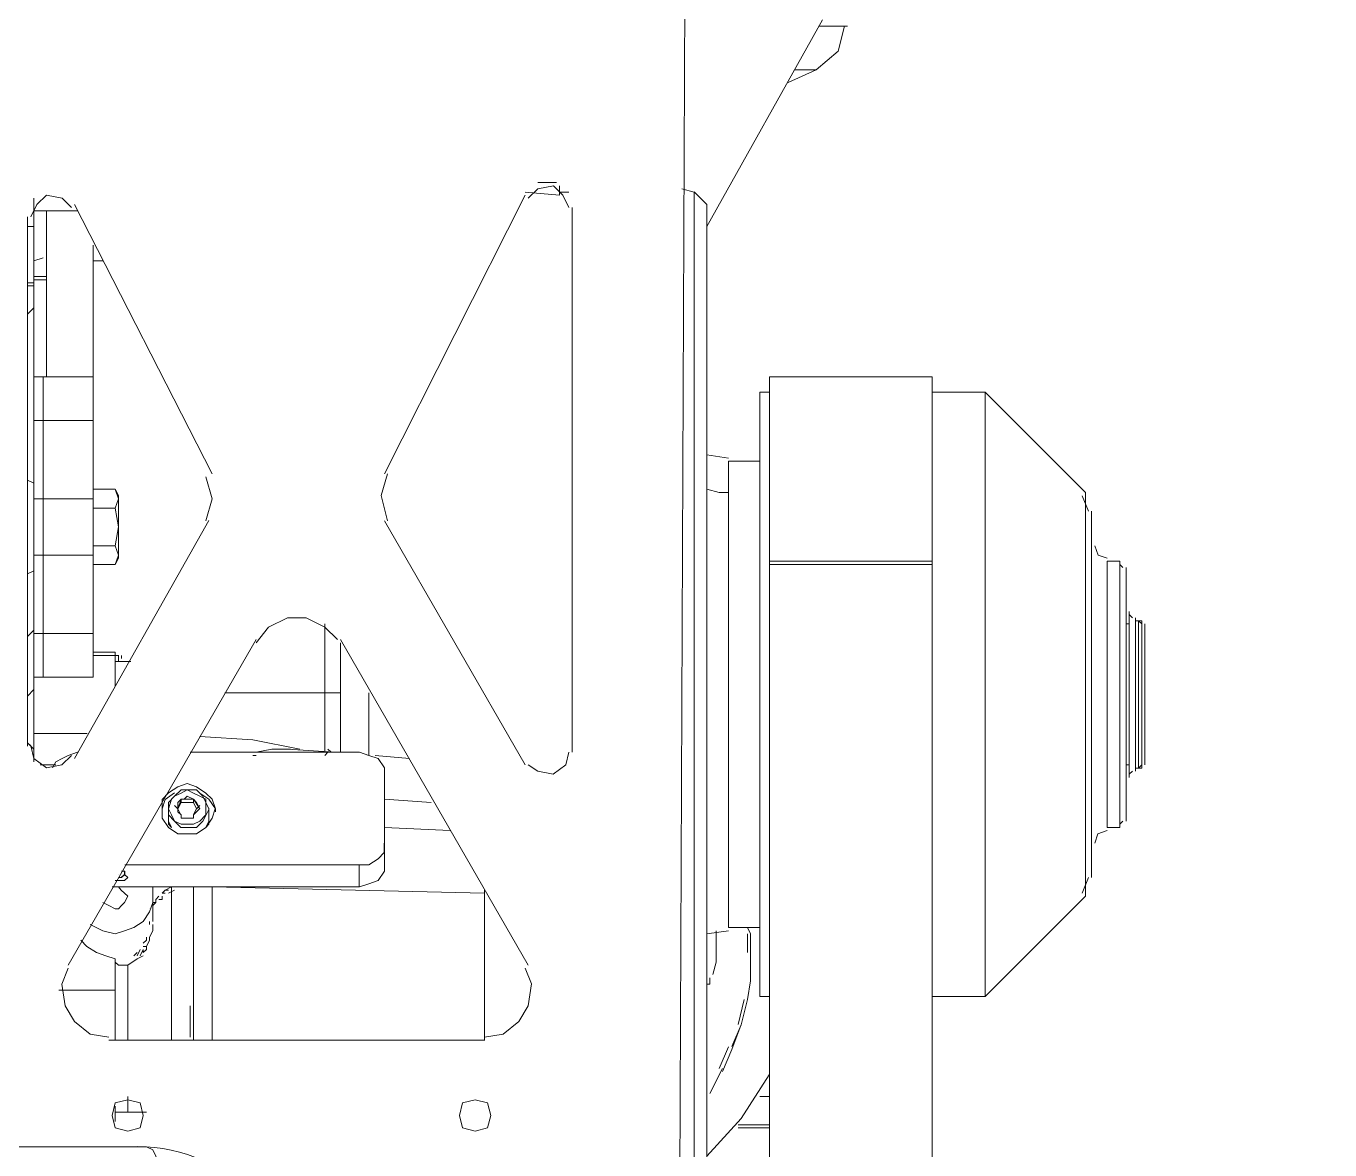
# Model space of a CAD drawing. Header units: inches. Extents: x 23291 to 181956, y 9161 to 51408.
# Drawn here: x 114693.1 to 114984.2, y 36962.7 to 37213.5 of the extents above; entities that cross this region are included whole.
import ezdxf

# ---------------------------------------------------------------- set-up
doc = ezdxf.new("R2010")
doc.units = ezdxf.units.IN
doc.header["$MEASUREMENT"] = 0
doc.layers.add('1', color=3, linetype='Continuous')
doc.layers.add('Dim', color=6, linetype='Continuous', lineweight=13)

# ---------------------------------------------------------------- blocks, each defined once
blk = doc.blocks.new('5')
at = {"layer": '1', "lineweight": 9}
for p, q in [((226.87393, -21.83551), (226.8752, -21.53579)), ((226.87964, -21.58595), (226.90314, -21.54402)), ((226.90251, -21.54531), (226.90823, -21.54531)), ((226.90631, -21.55039), (226.9076, -21.54531)), ((226.90187, -21.55418), (226.90631, -21.55039)), ((226.90187, -21.55418), (226.89615, -21.55674)), ((226.89615, -21.55674), (226.90187, -21.55418)), ((226.89742, -21.55418), (226.90186, -21.55418)), ((226.84535, -21.57832), (226.84343, -21.58023)), ((226.84535, -21.57705), (226.84916, -21.57705)), ((226.84852, -21.5777), (226.84535, -21.57832)), ((226.85044, -21.5796), (226.84852, -21.5777)), ((226.84979, -21.5796), (226.84979, -21.5777)), ((226.87457, -21.57832), (226.87709, -21.57898)), ((226.74373, -21.5815), (226.74248, -21.58403)), ((226.74309, -21.69454), (226.74309, -21.58024)), ((226.74565, -21.5796), (226.74373, -21.5815)), ((226.74882, -21.58023), (226.74565, -21.5796)), ((226.75071, -21.58213), (226.74882, -21.58023)), ((226.7793, -21.63611), (226.75135, -21.58149)), ((226.84282, -21.5796), (226.81422, -21.63611)), ((226.84282, -21.57897), (226.84978, -21.5796)), ((226.84978, -21.5796), (226.84282, -21.57897)), ((226.84979, -21.57897), (226.85169, -21.57897)), ((226.85169, -21.58213), (226.85044, -21.5796)), ((226.87964, -21.58149), (226.8771, -21.57896)), ((226.8771, -21.57897), (226.8771, -21.7828)), ((226.87964, -21.78026), (226.87964, -21.5815)), ((226.74184, -21.58403), (226.74184, -21.69135)), ((226.75197, -21.58278), (226.74309, -21.58278)), ((226.74564, -21.58278), (226.74564, -21.61642)), ((226.85233, -21.69263), (226.85233, -21.58212)), ((226.74309, -21.58595), (226.74184, -21.58595)), ((226.75516, -21.59292), (226.75516, -21.58976)), ((226.74309, -21.59293), (226.74501, -21.5923)), ((226.74309, -21.59356), (226.74309, -21.59356)), ((226.75516, -21.63928), (226.75516, -21.59292)), ((226.75707, -21.59293), (226.75516, -21.59293)), ((226.74309, -21.59737), (226.74184, -21.59737)), ((226.74564, -21.59611), (226.7431, -21.59611)), ((226.7431, -21.59611), (226.74564, -21.59611)), ((226.74564, -21.59675), (226.7431, -21.59675)), ((226.74309, -21.598), (226.74184, -21.598)), ((226.74309, -21.60246), (226.74184, -21.60374)), ((226.74309, -21.61643), (226.74501, -21.61643)), ((226.745, -21.61643), (226.745, -21.67739)), ((226.74501, -21.61643), (226.75516, -21.61643)), ((226.75516, -21.61643), (226.75516, -21.67739)), ((226.89235, -21.79932), (226.89235, -21.61643)), ((226.89235, -21.61643), (226.92537, -21.61643)), ((226.92537, -21.61643), (226.92537, -21.79932)), ((226.89043, -21.74218), (226.89043, -21.6196)), ((226.89043, -21.6196), (226.89235, -21.6196)), ((226.92537, -21.6196), (226.93615, -21.6196)), ((226.93615, -21.61959), (226.93615, -21.74218)), ((226.93615, -21.6196), (226.95648, -21.63992)), ((226.74309, -21.62533), (226.74501, -21.62533)), ((226.74501, -21.62533), (226.75516, -21.62533)), ((226.93615, -21.6285), (226.93615, -21.63674)), ((226.87964, -21.6323), (226.88408, -21.63293)), ((226.88409, -21.72818), (226.88409, -21.63358)), ((226.88409, -21.63358), (226.89043, -21.63358)), ((226.88409, -21.63358), (226.88409, -21.63358)), ((226.7793, -21.64119), (226.77803, -21.63674)), ((226.81485, -21.63611), (226.81358, -21.64055)), ((226.93615, -21.63675), (226.93615, -21.63993)), ((226.74309, -21.63802), (226.74184, -21.63739)), ((226.75962, -21.63928), (226.75516, -21.63928)), ((226.75516, -21.65452), (226.75516, -21.63928)), ((226.76025, -21.64056), (226.75962, -21.63928)), ((226.76025, -21.64118), (226.75962, -21.63928)), ((226.88219, -21.63993), (226.87965, -21.63927)), ((226.74309, -21.64118), (226.74501, -21.64118)), ((226.74501, -21.64118), (226.75516, -21.64118)), ((226.75516, -21.64056), (226.75516, -21.64117)), ((226.76025, -21.64119), (226.75962, -21.64311)), ((226.76025, -21.64055), (226.76025, -21.65327)), ((226.77803, -21.64564), (226.7793, -21.64119)), ((226.81358, -21.64055), (226.81485, -21.64564)), ((226.88409, -21.63993), (226.88219, -21.63993)), ((226.95712, -21.64373), (226.95585, -21.64057)), ((226.95648, -21.72184), (226.95648, -21.63992)), ((226.75962, -21.64311), (226.75516, -21.64311)), ((226.75962, -21.64311), (226.76025, -21.64692)), ((226.95775, -21.71803), (226.95775, -21.64374)), ((226.75134, -21.6939), (226.77863, -21.64563)), ((226.76025, -21.64692), (226.75962, -21.65072)), ((226.81422, -21.64564), (226.84281, -21.69516)), ((226.74309, -21.65263), (226.74501, -21.65263)), ((226.74501, -21.65263), (226.75516, -21.65263)), ((226.75962, -21.65072), (226.75516, -21.65072)), ((226.75516, -21.65327), (226.75516, -21.65263)), ((226.75962, -21.65072), (226.76025, -21.65264)), ((226.76025, -21.65264), (226.75962, -21.65451)), ((226.95839, -21.65072), (226.95904, -21.65262)), ((226.95904, -21.65262), (226.96092, -21.65327)), ((226.75962, -21.65451), (226.75516, -21.65451)), ((226.75516, -21.67231), (226.75516, -21.65452)), ((226.76025, -21.65327), (226.75962, -21.65451)), ((226.89361, -21.65388), (226.89235, -21.65388)), ((226.89235, -21.65388), (226.92537, -21.65388)), ((226.89235, -21.65451), (226.92537, -21.65451)), ((226.89488, -21.65388), (226.89361, -21.65388)), ((226.89552, -21.65388), (226.89488, -21.65388)), ((226.92537, -21.65388), (226.89552, -21.65388)), ((226.96092, -21.70789), (226.96092, -21.65388)), ((226.96092, -21.65388), (226.96348, -21.65388)), ((226.96348, -21.65388), (226.96348, -21.70789)), ((226.96411, -21.65517), (226.96348, -21.65452)), ((226.96474, -21.65517), (226.96474, -21.70661)), ((226.74309, -21.6558), (226.74184, -21.65645)), ((226.79454, -21.66533), (226.79073, -21.66723)), ((226.79836, -21.66533), (226.79454, -21.66533)), ((226.80217, -21.66723), (226.79836, -21.66533)), ((226.96603, -21.66533), (226.96538, -21.6647)), ((226.96539, -21.66404), (226.96539, -21.66404)), ((226.96539, -21.69771), (226.96539, -21.66405)), ((226.96539, -21.66405), (226.96539, -21.69771)), ((226.96664, -21.66533), (226.96664, -21.69644)), ((226.96664, -21.66596), (226.96726, -21.66596)), ((226.96726, -21.66595), (226.96792, -21.66658)), ((226.96727, -21.69583), (226.96727, -21.66596)), ((226.96727, -21.66596), (226.96793, -21.66596)), ((226.96792, -21.66596), (226.96792, -21.66659)), ((226.74309, -21.66787), (226.74184, -21.66914)), ((226.74309, -21.66851), (226.74501, -21.66851)), ((226.74501, -21.66851), (226.75516, -21.66851)), ((226.79073, -21.66723), (226.78819, -21.67041)), ((226.80217, -21.66658), (226.80217, -21.69262)), ((226.8047, -21.66976), (226.80217, -21.66723)), ((226.96474, -21.66658), (226.96538, -21.66658)), ((226.96792, -21.66658), (226.96792, -21.66658)), ((226.96792, -21.66658), (226.96792, -21.66787)), ((226.96792, -21.66659), (226.96792, -21.68054)), ((226.96855, -21.66658), (226.96855, -21.69515)), ((226.78819, -21.66976), (226.75008, -21.73582)), ((226.84344, -21.73582), (226.80533, -21.66975)), ((226.80533, -21.68055), (226.80533, -21.67041)), ((226.80533, -21.67041), (226.80533, -21.68055)), ((226.75962, -21.67231), (226.75516, -21.67231)), ((226.75962, -21.67296), (226.75516, -21.67296)), ((226.75962, -21.67931), (226.75962, -21.67231)), ((226.76025, -21.67296), (226.75962, -21.67296)), ((226.76025, -21.67421), (226.76025, -21.67295)), ((226.76025, -21.67422), (226.76025, -21.67296)), ((226.76086, -21.67296), (226.76086, -21.67357)), ((226.76278, -21.67421), (226.75963, -21.67421)), ((226.75963, -21.67421), (226.76278, -21.67421)), ((226.76025, -21.67421), (226.76025, -21.67421)), ((226.74309, -21.67738), (226.74501, -21.67738)), ((226.74501, -21.67738), (226.75516, -21.67738)), ((226.74309, -21.67992), (226.74184, -21.68121)), ((226.78183, -21.68055), (226.80217, -21.68055)), ((226.80217, -21.68055), (226.80532, -21.68055)), ((226.80533, -21.68055), (226.80533, -21.69263)), ((226.81106, -21.68055), (226.81106, -21.69329)), ((226.96792, -21.68054), (226.96792, -21.69515)), ((226.75389, -21.68881), (226.74309, -21.68881)), ((226.78755, -21.69008), (226.77675, -21.68945)), ((226.79708, -21.692), (226.78755, -21.69008)), ((226.74184, -21.69071), (226.74247, -21.69134)), ((226.74309, -21.692), (226.74184, -21.69071)), ((226.74247, -21.69134), (226.7431, -21.69389)), ((226.75197, -21.69263), (226.75008, -21.69328)), ((226.77485, -21.69263), (226.80914, -21.69263)), ((226.79136, -21.69199), (226.78819, -21.69263)), ((226.78819, -21.69263), (226.79136, -21.69199)), ((226.78819, -21.69263), (226.78819, -21.69263)), ((226.79199, -21.692), (226.79137, -21.692)), ((226.79199, -21.69263), (226.79137, -21.69263)), ((226.79199, -21.692), (226.79199, -21.692)), ((226.79199, -21.692), (226.79455, -21.692)), ((226.79455, -21.692), (226.79199, -21.692)), ((226.79455, -21.692), (226.80407, -21.69263)), ((226.79518, -21.692), (226.79455, -21.692)), ((226.79581, -21.69263), (226.79518, -21.69263)), ((226.80217, -21.69327), (226.80278, -21.69262)), ((226.80278, -21.69262), (226.80217, -21.69262)), ((226.80217, -21.69263), (226.80217, -21.69263)), ((226.80342, -21.69263), (226.80277, -21.69199)), ((226.80278, -21.69263), (226.80278, -21.69263)), ((226.81106, -21.69328), (226.80915, -21.69263)), ((226.85107, -21.69516), (226.85169, -21.69263)), ((226.7431, -21.69389), (226.74564, -21.69581)), ((226.74753, -21.69516), (226.74438, -21.69516)), ((226.74564, -21.69581), (226.74881, -21.69516)), ((226.74753, -21.69455), (226.74691, -21.69581)), ((226.74882, -21.69391), (226.74753, -21.69455)), ((226.74881, -21.69516), (226.75071, -21.69328)), ((226.75008, -21.69328), (226.74882, -21.69391)), ((226.78755, -21.69327), (226.78819, -21.69327)), ((226.81296, -21.69391), (226.81106, -21.69328)), ((226.81233, -21.69327), (226.81931, -21.69391)), ((226.81422, -21.69581), (226.81296, -21.69391)), ((226.84344, -21.69516), (226.84536, -21.69645)), ((226.84851, -21.69708), (226.85107, -21.69516)), ((226.96474, -21.69516), (226.96538, -21.69516)), ((226.96793, -21.69516), (226.96727, -21.69582)), ((226.96792, -21.6939), (226.96792, -21.69517)), ((226.96792, -21.69582), (226.96792, -21.69516)), ((226.96792, -21.69517), (226.96792, -21.69582)), ((226.81422, -21.69707), (226.81422, -21.69581)), ((226.81422, -21.71486), (226.81422, -21.69707)), ((226.84536, -21.69645), (226.84851, -21.69708)), ((226.96539, -21.69707), (226.96603, -21.69644)), ((226.96539, -21.69771), (226.96539, -21.69771)), ((226.96664, -21.69582), (226.96726, -21.69582)), ((226.96727, -21.69582), (226.96793, -21.69582)), ((226.96792, -21.69582), (226.96792, -21.69582)), ((226.77041, -21.70088), (226.77231, -21.69962)), ((226.77296, -21.70024), (226.77167, -21.70153)), ((226.77231, -21.69962), (226.77421, -21.69899)), ((226.77421, -21.70023), (226.77296, -21.70089)), ((226.77421, -21.70024), (226.77296, -21.70024)), ((226.77549, -21.70089), (226.77421, -21.70023)), ((226.77611, -21.69962), (226.77422, -21.69897)), ((226.77612, -21.70024), (226.77422, -21.70024)), ((226.77803, -21.70089), (226.77611, -21.69962)), ((226.77741, -21.70152), (226.77612, -21.70024)), ((226.76914, -21.70217), (226.77041, -21.70088)), ((226.76977, -21.70217), (226.76914, -21.70407)), ((226.76914, -21.70407), (226.76914, -21.70217)), ((226.77167, -21.70088), (226.76977, -21.70217)), ((226.77167, -21.70153), (226.7704, -21.70279)), ((226.77104, -21.70215), (226.7704, -21.70407)), ((226.7704, -21.70279), (226.7704, -21.70408)), ((226.77167, -21.70152), (226.77104, -21.70215)), ((226.77296, -21.70089), (226.77167, -21.70152)), ((226.77231, -21.70279), (226.77296, -21.70216)), ((226.77296, -21.70216), (226.77231, -21.70408)), ((226.77231, -21.70408), (226.77231, -21.70279)), ((226.77296, -21.7028), (226.77231, -21.70408)), ((226.77358, -21.70216), (226.77296, -21.70216)), ((226.77296, -21.70216), (226.77296, -21.70216)), ((226.77296, -21.70216), (226.77296, -21.70279)), ((226.77548, -21.7028), (226.77296, -21.7028)), ((226.77421, -21.70153), (226.77359, -21.70216)), ((226.77359, -21.70216), (226.77548, -21.70216)), ((226.77548, -21.70216), (226.77421, -21.70153)), ((226.77675, -21.70407), (226.77548, -21.70215)), ((226.77548, -21.70216), (226.77548, -21.70216)), ((226.77548, -21.70216), (226.77548, -21.70216)), ((226.77611, -21.70279), (226.77548, -21.70216)), ((226.77548, -21.70216), (226.77548, -21.70279)), ((226.77676, -21.70152), (226.77549, -21.70089)), ((226.77611, -21.70407), (226.77549, -21.70279)), ((226.77675, -21.70408), (226.77611, -21.70279)), ((226.77676, -21.70089), (226.77864, -21.70215)), ((226.77803, -21.70215), (226.77676, -21.70152)), ((226.77803, -21.70279), (226.77741, -21.70152)), ((226.7793, -21.70215), (226.77803, -21.70089)), ((226.77803, -21.70407), (226.77803, -21.70215)), ((226.77864, -21.70407), (226.77803, -21.70279)), ((226.77864, -21.70215), (226.77993, -21.70407)), ((226.77993, -21.70407), (226.7793, -21.70215)), ((226.81422, -21.70216), (226.82374, -21.70279)), ((226.76914, -21.70597), (226.76914, -21.70407)), ((226.76914, -21.70407), (226.76914, -21.7047)), ((226.76914, -21.7047), (226.76914, -21.7047)), ((226.7704, -21.70407), (226.77104, -21.70533)), ((226.77041, -21.70407), (226.77041, -21.70534)), ((226.77041, -21.70598), (226.77041, -21.70408)), ((226.77041, -21.70533), (226.77041, -21.70661)), ((226.77041, -21.70534), (226.77166, -21.7066)), ((226.77104, -21.70533), (226.77167, -21.7066)), ((226.77167, -21.70341), (226.77231, -21.70407)), ((226.77231, -21.70407), (226.77231, -21.70407)), ((226.77231, -21.70407), (226.77231, -21.70407)), ((226.77231, -21.70407), (226.77295, -21.70534)), ((226.77231, -21.70408), (226.77231, -21.70471)), ((226.77231, -21.70471), (226.77296, -21.70532)), ((226.77296, -21.70533), (226.77296, -21.70598)), ((226.77548, -21.70533), (226.77611, -21.70406)), ((226.77611, -21.7047), (226.77548, -21.70533)), ((226.77548, -21.70598), (226.77548, -21.70532)), ((226.77676, -21.70342), (226.77611, -21.70407)), ((226.77675, -21.70406), (226.77611, -21.7047)), ((226.77675, -21.70407), (226.77675, -21.70407)), ((226.77675, -21.70407), (226.77675, -21.70407)), ((226.77676, -21.7066), (226.77803, -21.70533)), ((226.77739, -21.7066), (226.77804, -21.70534)), ((226.77803, -21.70533), (226.77803, -21.70407)), ((226.77804, -21.70534), (226.77865, -21.70407)), ((226.77864, -21.70598), (226.77864, -21.70408)), ((226.77864, -21.70533), (226.77864, -21.7066)), ((226.77992, -21.70407), (226.77929, -21.70597)), ((226.77993, -21.7047), (226.77993, -21.70407)), ((226.77041, -21.70789), (226.76914, -21.70597)), ((226.77041, -21.70723), (226.77041, -21.70598)), ((226.77041, -21.70661), (226.77104, -21.70788)), ((226.77104, -21.70788), (226.77041, -21.70723)), ((226.77231, -21.70915), (226.77041, -21.70789)), ((226.77166, -21.7066), (226.77295, -21.70789)), ((226.77167, -21.7066), (226.77296, -21.70723)), ((226.77295, -21.70789), (226.77422, -21.70789)), ((226.77296, -21.70598), (226.77358, -21.70598)), ((226.77296, -21.70723), (226.77421, -21.70723)), ((226.77358, -21.70598), (226.77548, -21.70598)), ((226.77359, -21.70598), (226.77421, -21.70598)), ((226.77421, -21.70598), (226.77548, -21.70598)), ((226.77421, -21.70723), (226.77549, -21.70723)), ((226.77422, -21.70789), (226.77612, -21.70789)), ((226.77548, -21.70598), (226.77548, -21.70598)), ((226.77549, -21.70723), (226.77676, -21.7066)), ((226.77802, -21.70789), (226.7761, -21.70915)), ((226.77612, -21.70789), (226.77739, -21.7066)), ((226.77929, -21.70597), (226.77802, -21.70789)), ((226.77864, -21.7066), (226.77803, -21.70788)), ((226.77803, -21.70788), (226.77864, -21.70723)), ((226.77864, -21.70723), (226.77864, -21.70598)), ((226.81422, -21.70788), (226.82756, -21.70851)), ((226.96092, -21.70851), (226.95903, -21.70914)), ((226.96092, -21.70788), (226.96348, -21.70788)), ((226.96348, -21.70723), (226.96411, -21.7066)), ((226.77421, -21.70915), (226.77231, -21.70915)), ((226.7761, -21.70915), (226.77421, -21.70915)), ((226.81421, -21.71295), (226.81421, -21.71105)), ((226.95903, -21.70914), (226.9584, -21.71104)), ((226.81296, -21.71423), (226.81421, -21.71295)), ((226.76153, -21.71548), (226.80914, -21.71548)), ((226.80914, -21.71548), (226.80914, -21.71995)), ((226.80914, -21.71548), (226.81106, -21.71548)), ((226.81106, -21.71548), (226.81296, -21.71423)), ((226.81422, -21.71676), (226.81422, -21.71486)), ((226.75962, -21.71866), (226.76152, -21.71866)), ((226.76025, -21.71741), (226.76025, -21.71741)), ((226.76085, -21.71802), (226.76025, -21.71802)), ((226.76025, -21.71803), (226.76086, -21.71803)), ((226.76152, -21.71741), (226.76085, -21.71802)), ((226.76153, -21.71676), (226.76086, -21.71676)), ((226.76086, -21.71803), (226.76153, -21.71742)), ((226.76152, -21.71741), (226.76152, -21.71676)), ((226.76214, -21.71802), (226.76152, -21.71741)), ((226.76152, -21.71866), (226.76214, -21.71802)), ((226.76153, -21.71742), (226.76153, -21.71676)), ((226.76153, -21.71676), (226.76153, -21.71742)), ((226.76153, -21.71742), (226.76153, -21.71676)), ((226.81106, -21.71931), (226.81296, -21.71865)), ((226.81296, -21.71865), (226.81422, -21.71676)), ((226.95585, -21.7212), (226.95712, -21.71804)), ((226.80914, -21.71995), (226.75897, -21.71995)), ((226.75962, -21.71995), (226.75962, -21.71995)), ((226.75962, -21.71995), (226.76025, -21.71995)), ((226.76025, -21.71995), (226.76085, -21.72058)), ((226.76085, -21.72058), (226.76152, -21.72121)), ((226.76152, -21.72121), (226.76214, -21.72184)), ((226.76722, -21.72057), (226.76722, -21.71994)), ((226.76722, -21.72184), (226.76722, -21.72057)), ((226.76786, -21.71995), (226.76786, -21.71995)), ((226.76976, -21.72058), (226.76914, -21.72119)), ((226.76914, -21.72119), (226.76976, -21.72058)), ((226.76977, -21.7212), (226.76914, -21.7212)), ((226.77041, -21.72058), (226.76976, -21.72058)), ((226.77104, -21.71995), (226.76977, -21.72058)), ((226.77167, -21.72058), (226.77041, -21.72119)), ((226.77104, -21.75106), (226.77104, -21.71995)), ((226.77296, -21.71995), (226.77104, -21.71995)), ((226.77296, -21.71995), (226.77296, -21.71995)), ((226.77358, -21.71995), (226.77486, -21.71995)), ((226.77421, -21.71995), (226.77549, -21.71995)), ((226.77548, -21.73072), (226.77548, -21.71995)), ((226.77548, -21.71995), (226.77548, -21.73072)), ((226.77549, -21.71995), (226.7774, -21.71995)), ((226.83455, -21.7212), (226.77929, -21.71993)), ((226.7793, -21.71995), (226.7793, -21.71995)), ((226.7793, -21.75106), (226.7793, -21.71995)), ((226.7793, -21.71995), (226.7793, -21.71995)), ((226.80915, -21.71994), (226.81106, -21.71931)), ((226.83455, -21.7212), (226.83455, -21.72059)), ((226.83455, -21.75107), (226.83455, -21.7212)), ((226.93615, -21.7212), (226.93615, -21.72502)), ((226.75833, -21.72374), (226.75708, -21.72311)), ((226.75962, -21.72437), (226.75833, -21.72374)), ((226.76025, -21.72437), (226.75962, -21.72437)), ((226.76086, -21.72374), (226.76025, -21.72437)), ((226.76152, -21.72312), (226.76086, -21.72374)), ((226.76215, -21.72184), (226.76152, -21.72312)), ((226.76659, -21.72437), (226.76659, -21.72437)), ((226.7666, -21.72501), (226.76722, -21.72311)), ((226.76722, -21.72693), (226.76722, -21.72183)), ((226.76722, -21.72311), (226.76722, -21.72185)), ((226.76722, -21.72311), (226.76786, -21.72311)), ((226.76722, -21.72311), (226.76722, -21.72372)), ((226.76786, -21.72311), (226.76722, -21.72372)), ((226.76786, -21.72311), (226.76786, -21.72248)), ((226.76786, -21.72248), (226.76786, -21.72311)), ((226.76786, -21.72248), (226.76786, -21.72248)), ((226.76786, -21.72248), (226.76786, -21.72248)), ((226.76849, -21.72184), (226.76787, -21.72247)), ((226.76849, -21.72184), (226.76849, -21.72184)), ((226.76914, -21.72247), (226.76849, -21.72247)), ((226.76914, -21.72184), (226.76914, -21.72184)), ((226.76914, -21.72184), (226.76914, -21.72247)), ((226.93615, -21.74218), (226.95648, -21.72183)), ((226.95648, -21.72184), (226.95648, -21.72184)), ((226.76341, -21.72819), (226.76531, -21.72693)), ((226.76531, -21.72693), (226.7666, -21.72501)), ((226.76659, -21.72756), (226.76659, -21.72693)), ((226.75453, -21.72756), (226.75707, -21.72883)), ((226.75707, -21.72883), (226.75961, -21.72948)), ((226.75961, -21.72948), (226.76151, -21.72883)), ((226.76151, -21.72883), (226.76341, -21.72819)), ((226.76722, -21.72883), (226.7666, -21.73011)), ((226.7666, -21.73011), (226.76722, -21.72883)), ((226.76722, -21.72756), (226.76722, -21.72883)), ((226.76722, -21.72819), (226.76722, -21.72756)), ((226.76722, -21.72883), (226.76722, -21.72819)), ((226.76722, -21.72819), (226.76722, -21.72819)), ((226.88409, -21.72883), (226.87965, -21.72948)), ((226.88154, -21.72883), (226.88154, -21.73517)), ((226.88409, -21.72819), (226.89043, -21.72819)), ((226.8879, -21.72819), (226.88853, -21.72948)), ((226.88853, -21.72948), (226.8879, -21.72819)), ((226.8879, -21.73326), (226.8879, -21.72947)), ((226.88853, -21.73327), (226.88853, -21.72948)), ((226.75263, -21.73073), (226.75388, -21.73202)), ((226.75388, -21.73202), (226.7558, -21.73326)), ((226.76531, -21.73136), (226.76597, -21.73073)), ((226.76531, -21.73202), (226.76597, -21.73202)), ((226.76596, -21.73202), (226.76659, -21.73073)), ((226.76597, -21.73073), (226.76597, -21.7301)), ((226.76597, -21.73202), (226.76597, -21.73265)), ((226.76659, -21.73073), (226.76659, -21.7301)), ((226.77548, -21.73582), (226.77548, -21.73072)), ((226.77548, -21.73072), (226.77548, -21.73582)), ((226.7558, -21.73326), (226.7577, -21.73389)), ((226.7577, -21.73389), (226.75961, -21.73453)), ((226.75962, -21.73453), (226.75962, -21.75106)), ((226.76215, -21.73582), (226.76405, -21.73453)), ((226.76215, -21.73582), (226.76405, -21.73453)), ((226.76342, -21.7339), (226.76404, -21.73327)), ((226.76405, -21.7339), (226.76467, -21.73264)), ((226.76405, -21.73453), (226.7653, -21.7339)), ((226.76468, -21.7339), (226.7653, -21.73264)), ((226.76597, -21.73265), (226.76531, -21.73326)), ((226.76531, -21.73326), (226.76531, -21.73265)), ((226.88853, -21.73327), (226.88853, -21.73901)), ((226.88853, -21.73901), (226.88853, -21.73327)), ((226.75008, -21.73643), (226.74881, -21.73964)), ((226.75962, -21.73518), (226.75962, -21.73518)), ((226.75962, -21.73518), (226.76025, -21.73581)), ((226.76025, -21.73581), (226.76085, -21.73581)), ((226.76085, -21.73581), (226.76214, -21.73581)), ((226.76215, -21.75106), (226.76215, -21.73582)), ((226.77548, -21.73643), (226.77548, -21.73582)), ((226.77548, -21.73582), (226.77548, -21.73643)), ((226.77548, -21.74406), (226.77548, -21.73643)), ((226.77548, -21.73706), (226.77548, -21.74406)), ((226.84409, -21.73963), (226.84282, -21.73643)), ((226.88154, -21.73517), (226.88091, -21.73772)), ((226.74881, -21.73964), (226.74944, -21.74407)), ((226.84343, -21.74406), (226.84409, -21.73963)), ((226.87964, -21.74154), (226.87964, -21.73964)), ((226.87964, -21.73964), (226.88027, -21.73964)), ((226.88027, -21.73964), (226.88027, -21.73836)), ((226.88853, -21.73901), (226.88791, -21.7428)), ((226.88791, -21.7428), (226.88853, -21.73901)), ((226.74819, -21.74089), (226.75963, -21.74089)), ((226.88599, -21.74788), (226.88726, -21.7428)), ((226.88662, -21.74789), (226.88791, -21.74281)), ((226.89043, -21.74218), (226.89235, -21.74218)), ((226.92537, -21.74218), (226.93615, -21.74218)), ((226.74944, -21.74407), (226.75134, -21.74725)), ((226.77485, -21.75042), (226.77485, -21.74406)), ((226.77548, -21.74406), (226.77548, -21.74406)), ((226.77548, -21.74406), (226.77548, -21.74406)), ((226.77548, -21.74978), (226.77548, -21.74407)), ((226.84151, -21.74726), (226.84343, -21.74406)), ((226.75134, -21.74725), (226.75453, -21.74978)), ((226.83836, -21.74979), (226.84151, -21.74726)), ((226.88472, -21.75295), (226.88662, -21.74787)), ((226.88472, -21.75234), (226.88662, -21.74789)), ((226.75453, -21.74978), (226.75834, -21.75043)), ((226.77548, -21.75106), (226.77548, -21.74977)), ((226.77548, -21.75042), (226.77548, -21.75106)), ((226.83455, -21.75042), (226.83836, -21.74979)), ((226.75833, -21.75106), (226.83455, -21.75106)), ((226.88219, -21.75677), (226.88409, -21.75235)), ((226.88282, -21.7574), (226.88472, -21.75295)), ((226.88282, -21.75678), (226.88027, -21.76186)), ((226.88027, -21.76186), (226.88282, -21.75678)), ((226.88661, -21.76693), (226.89234, -21.75803)), ((226.75962, -21.76377), (226.75898, -21.7663)), ((226.76215, -21.76311), (226.75962, -21.76377)), ((226.76215, -21.76566), (226.76215, -21.76247)), ((226.76467, -21.76377), (226.76215, -21.76311)), ((226.7653, -21.7663), (226.76467, -21.76377)), ((226.83011, -21.76377), (226.82946, -21.7663)), ((226.83265, -21.76311), (226.83011, -21.76377)), ((226.83518, -21.76377), (226.83265, -21.76311)), ((226.83582, -21.7663), (226.83518, -21.76377)), ((226.89235, -21.76247), (226.89043, -21.76247)), ((226.75898, -21.7663), (226.75962, -21.76883)), ((226.75962, -21.76439), (226.75962, -21.76755)), ((226.76596, -21.76566), (226.75963, -21.76566)), ((226.75963, -21.76566), (226.76596, -21.76566)), ((226.76467, -21.76883), (226.7653, -21.7663)), ((226.82946, -21.7663), (226.83011, -21.76883)), ((226.83518, -21.76883), (226.83582, -21.7663)), ((226.75962, -21.76883), (226.76215, -21.76946)), ((226.76215, -21.76946), (226.76467, -21.76883)), ((226.83011, -21.76883), (226.83265, -21.76946)), ((226.83265, -21.76946), (226.83518, -21.76883)), ((226.87964, -21.77454), (226.88661, -21.76693)), ((226.89235, -21.76819), (226.88599, -21.76819)), ((226.88599, -21.76884), (226.89234, -21.76884)), ((226.5024, -21.77264), (226.76405, -21.77264)), ((226.76405, -21.77264), (226.76596, -21.77264)), ((226.76596, -21.77264), (226.76722, -21.77329)), ((226.76722, -21.77329), (226.76849, -21.77582))]:
    blk.add_line(p, q, dxfattribs=at)
blk.add_ellipse((226.7643, -21.81389), major_axis=(0, 0.04126), ratio=0.874097, start_param=-1.494487, end_param=0.006714, dxfattribs=at)

msp = doc.modelspace()

# ---------------------------------------------------------------- linework, layer by layer
msp.add_open_spline([(102008.15, 38756.27), (103204.48, 38248.03), (105131.89, 37390.91), (109175.85, 35826.99), (112823.77, 35070.29), (117769.55, 35070.29), (121406.78, 35085.26), (123831.05, 35070.17)], degree=3, knots=[0, 0, 0, 0, 3.550687, 7.088547, 10.454406, 13.763203, 20.376363, 20.376363, 20.376363, 20.376363])
msp.add_open_spline([(102008.15, 38756.27), (103204.48, 38248.03), (105131.89, 37390.91), (109175.85, 35826.99), (112823.77, 35070.29), (117769.55, 35070.29), (121406.78, 35085.26), (123831.05, 35070.17)], degree=3, knots=[0, 0, 0, 0, 3.550687, 7.088547, 10.454406, 13.763203, 20.376363, 20.376363, 20.376363, 20.376363])

# ---------------------------------------------------------------- block references
at = {"layer": 'Dim', "xscale": 1100, "yscale": 1100, "zscale": 1100}
msp.add_blockref('5', (-134722.54, 60913.32), dxfattribs=at)

doc.saveas('drawing.dxf')
